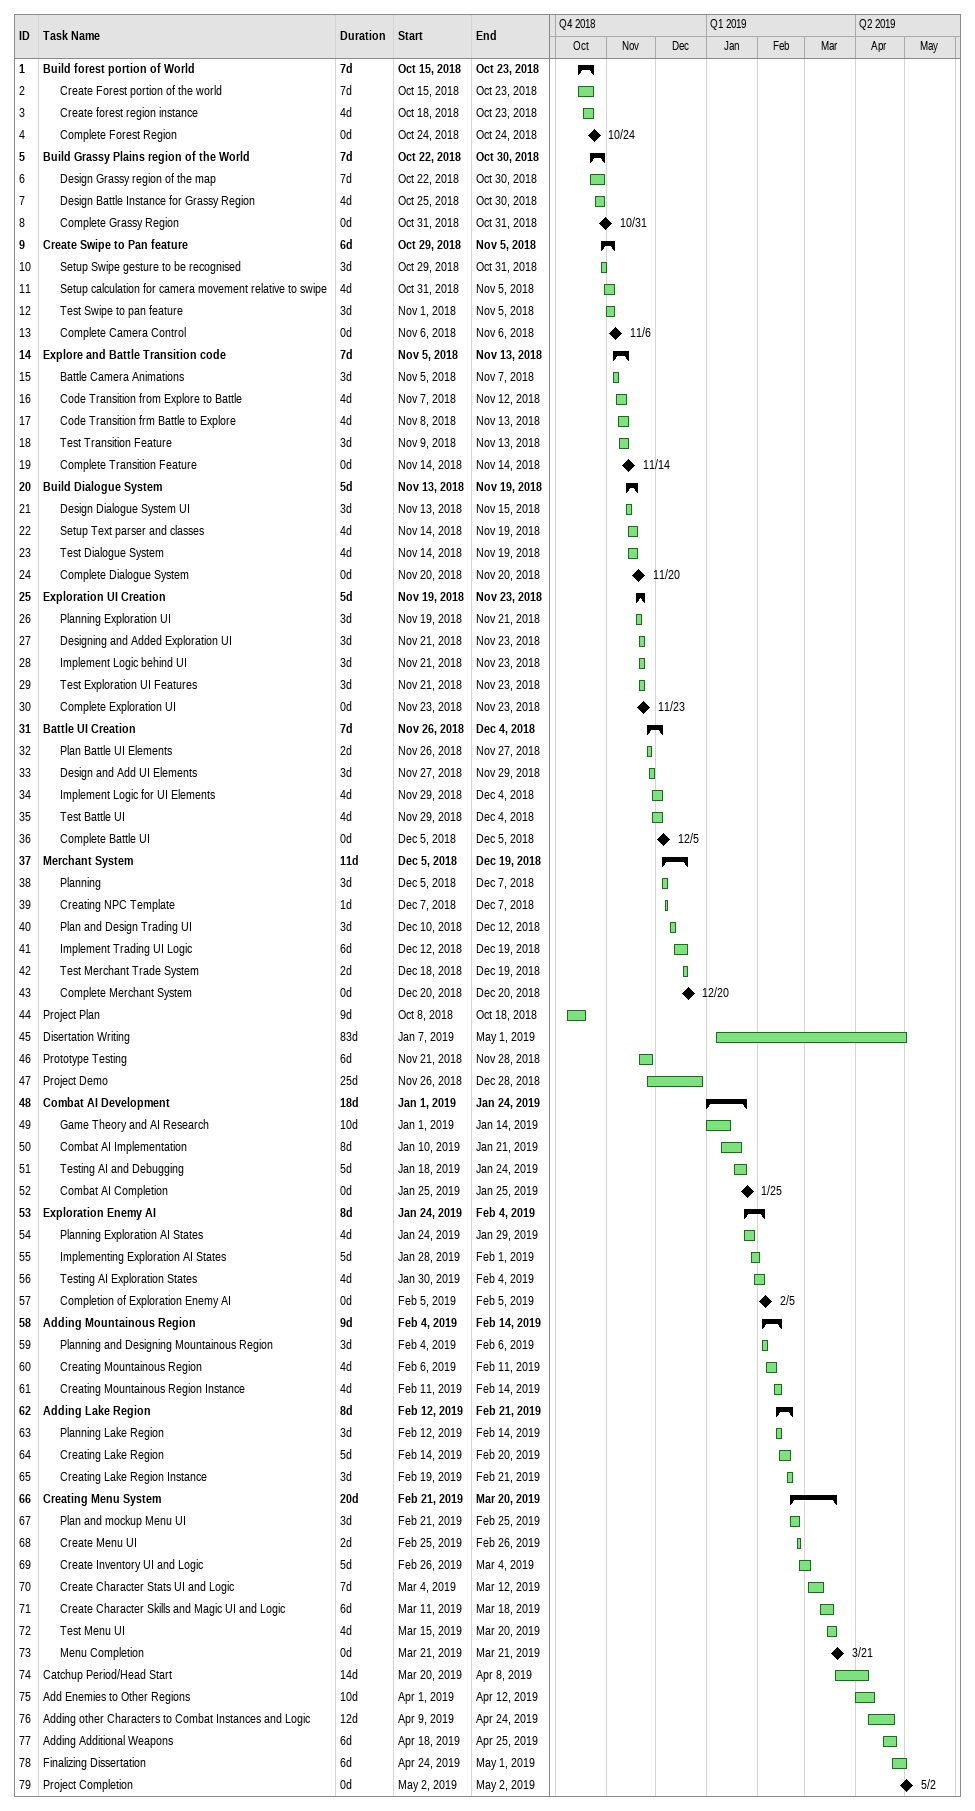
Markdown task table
| ID | Level | Task | Duration | Start | Finish |
|---|---|---|---|---|---|
| 1 | 1 | **Build forest portion of World** | 7d | 2018-10-15 | 2018-10-23 |
| 2 | 2 | Create Forest portion of the world | 7d | 2018-10-15 | 2018-10-23 |
| 3 | 2 | Create forest region instance | 4d | 2018-10-18 | 2018-10-23 |
| 4 | 2 | Complete Forest Region | 0d | 2018-10-24 | 2018-10-24 |
| 5 | 1 | **Build Grassy Plains region of the World** | 7d | 2018-10-22 | 2018-10-30 |
| 6 | 2 | Design Grassy region of the map | 7d | 2018-10-22 | 2018-10-30 |
| 7 | 2 | Design Battle Instance for Grassy Region | 4d | 2018-10-25 | 2018-10-30 |
| 8 | 2 | Complete Grassy Region | 0d | 2018-10-31 | 2018-10-31 |
| 9 | 1 | **Create Swipe to Pan feature** | 6d | 2018-10-29 | 2018-11-05 |
| 10 | 2 | Setup Swipe gesture to be recognised | 3d | 2018-10-29 | 2018-10-31 |
| 11 | 2 | Setup calculation for camera movement relative to swipe | 4d | 2018-10-31 | 2018-11-05 |
| 12 | 2 | Test Swipe to pan feature | 3d | 2018-11-01 | 2018-11-05 |
| 13 | 2 | Complete Camera Control | 0d | 2018-11-06 | 2018-11-06 |
| 14 | 1 | **Explore and Battle Transition code** | 7d | 2018-11-05 | 2018-11-13 |
| 15 | 2 | Battle Camera Animations | 3d | 2018-11-05 | 2018-11-07 |
| 16 | 2 | Code Transition from Explore to Battle | 4d | 2018-11-07 | 2018-11-12 |
| 17 | 2 | Code Transition frm Battle to Explore | 4d | 2018-11-08 | 2018-11-13 |
| 18 | 2 | Test Transition Feature | 3d | 2018-11-09 | 2018-11-13 |
| 19 | 2 | Complete Transition Feature | 0d | 2018-11-14 | 2018-11-14 |
| 20 | 1 | **Build Dialogue System** | 5d | 2018-11-13 | 2018-11-19 |
| 21 | 2 | Design Dialogue System UI | 3d | 2018-11-13 | 2018-11-15 |
| 22 | 2 | Setup Text parser and classes | 4d | 2018-11-14 | 2018-11-19 |
| 23 | 2 | Test Dialogue System | 4d | 2018-11-14 | 2018-11-19 |
| 24 | 2 | Complete Dialogue System | 0d | 2018-11-20 | 2018-11-20 |
| 25 | 1 | **Exploration UI Creation** | 5d | 2018-11-19 | 2018-11-23 |
| 26 | 2 | Planning Exploration UI | 3d | 2018-11-19 | 2018-11-21 |
| 27 | 2 | Designing and Added Exploration UI | 3d | 2018-11-21 | 2018-11-23 |
| 28 | 2 | Implement Logic behind UI | 3d | 2018-11-21 | 2018-11-23 |
| 29 | 2 | Test Exploration UI Features | 3d | 2018-11-21 | 2018-11-23 |
| 30 | 2 | Complete Exploration UI | 0d | 2018-11-23 | 2018-11-23 |
| 31 | 1 | **Battle UI Creation** | 7d | 2018-11-26 | 2018-12-04 |
| 32 | 2 | Plan Battle UI Elements | 2d | 2018-11-26 | 2018-11-27 |
| 33 | 2 | Design and Add UI Elements | 3d | 2018-11-27 | 2018-11-29 |
| 34 | 2 | Implement Logic for UI Elements | 4d | 2018-11-29 | 2018-12-04 |
| 35 | 2 | Test Battle UI | 4d | 2018-11-29 | 2018-12-04 |
| 36 | 2 | Complete Battle UI | 0d | 2018-12-05 | 2018-12-05 |
| 37 | 1 | **Merchant System** | 11d | 2018-12-05 | 2018-12-19 |
| 38 | 2 | Planning | 3d | 2018-12-05 | 2018-12-07 |
| 39 | 2 | Creating NPC Template | 1d | 2018-12-07 | 2018-12-07 |
| 40 | 2 | Plan and Design Trading UI | 3d | 2018-12-10 | 2018-12-12 |
| 41 | 2 | Implement Trading UI Logic | 6d | 2018-12-12 | 2018-12-19 |
| 42 | 2 | Test Merchant Trade System | 2d | 2018-12-18 | 2018-12-19 |
| 43 | 2 | Complete Merchant System | 0d | 2018-12-20 | 2018-12-20 |
| 44 | 1 | Project Plan | 9d | 2018-10-08 | 2018-10-18 |
| 45 | 1 | Disertation Writing | 83d | 2019-01-07 | 2019-05-01 |
| 46 | 1 | Prototype Testing | 6d | 2018-11-21 | 2018-11-28 |
| 47 | 1 | Project Demo | 25d | 2018-11-26 | 2018-12-28 |
| 48 | 1 | **Combat AI Development** | 18d | 2019-01-01 | 2019-01-24 |
| 49 | 2 | Game Theory and AI Research | 10d | 2019-01-01 | 2019-01-14 |
| 50 | 2 | Combat AI Implementation | 8d | 2019-01-10 | 2019-01-21 |
| 51 | 2 | Testing AI and Debugging | 5d | 2019-01-18 | 2019-01-24 |
| 52 | 2 | Combat AI Completion | 0d | 2019-01-25 | 2019-01-25 |
| 53 | 1 | **Exploration Enemy AI** | 8d | 2019-01-24 | 2019-02-04 |
| 54 | 2 | Planning Exploration AI States | 4d | 2019-01-24 | 2019-01-29 |
| 55 | 2 | Implementing Exploration AI States | 5d | 2019-01-28 | 2019-02-01 |
| 56 | 2 | Testing AI Exploration States | 4d | 2019-01-30 | 2019-02-04 |
| 57 | 2 | Completion of Exploration Enemy AI | 0d | 2019-02-05 | 2019-02-05 |
| 58 | 1 | **Adding Mountainous Region** | 9d | 2019-02-04 | 2019-02-14 |
| 59 | 2 | Planning and Designing Mountainous Region | 3d | 2019-02-04 | 2019-02-06 |
| 60 | 2 | Creating Mountainous Region | 4d | 2019-02-06 | 2019-02-11 |
| 61 | 2 | Creating Mountainous Region Instance | 4d | 2019-02-11 | 2019-02-14 |
| 62 | 1 | **Adding Lake Region** | 8d | 2019-02-12 | 2019-02-21 |
| 63 | 2 | Planning Lake Region | 3d | 2019-02-12 | 2019-02-14 |
| 64 | 2 | Creating Lake Region | 5d | 2019-02-14 | 2019-02-20 |
| 65 | 2 | Creating Lake Region Instance | 3d | 2019-02-19 | 2019-02-21 |
| 66 | 1 | **Creating Menu System** | 20d | 2019-02-21 | 2019-03-20 |
| 67 | 2 | Plan and mockup Menu UI | 3d | 2019-02-21 | 2019-02-25 |
| 68 | 2 | Create Menu UI | 2d | 2019-02-25 | 2019-02-26 |
| 69 | 2 | Create Inventory UI and Logic | 5d | 2019-02-26 | 2019-03-04 |
| 70 | 2 | Create Character Stats UI and Logic | 7d | 2019-03-04 | 2019-03-12 |
| 71 | 2 | Create Character Skills and Magic UI and Logic | 6d | 2019-03-11 | 2019-03-18 |
| 72 | 2 | Test Menu UI | 4d | 2019-03-15 | 2019-03-20 |
| 73 | 2 | Menu Completion | 0d | 2019-03-21 | 2019-03-21 |
| 74 | 1 | Catchup Period/Head Start | 14d | 2019-03-20 | 2019-04-08 |
| 75 | 1 | Add Enemies to Other Regions | 10d | 2019-04-01 | 2019-04-12 |
| 76 | 1 | Adding other Characters to Combat Instances and Logic | 12d | 2019-04-09 | 2019-04-24 |
| 77 | 1 | Adding Additional Weapons | 6d | 2019-04-18 | 2019-04-25 |
| 78 | 1 | Finalizing Dissertation | 6d | 2019-04-24 | 2019-05-01 |
| 79 | 1 | Project Completion | 0d | 2019-05-02 | 2019-05-02 |
